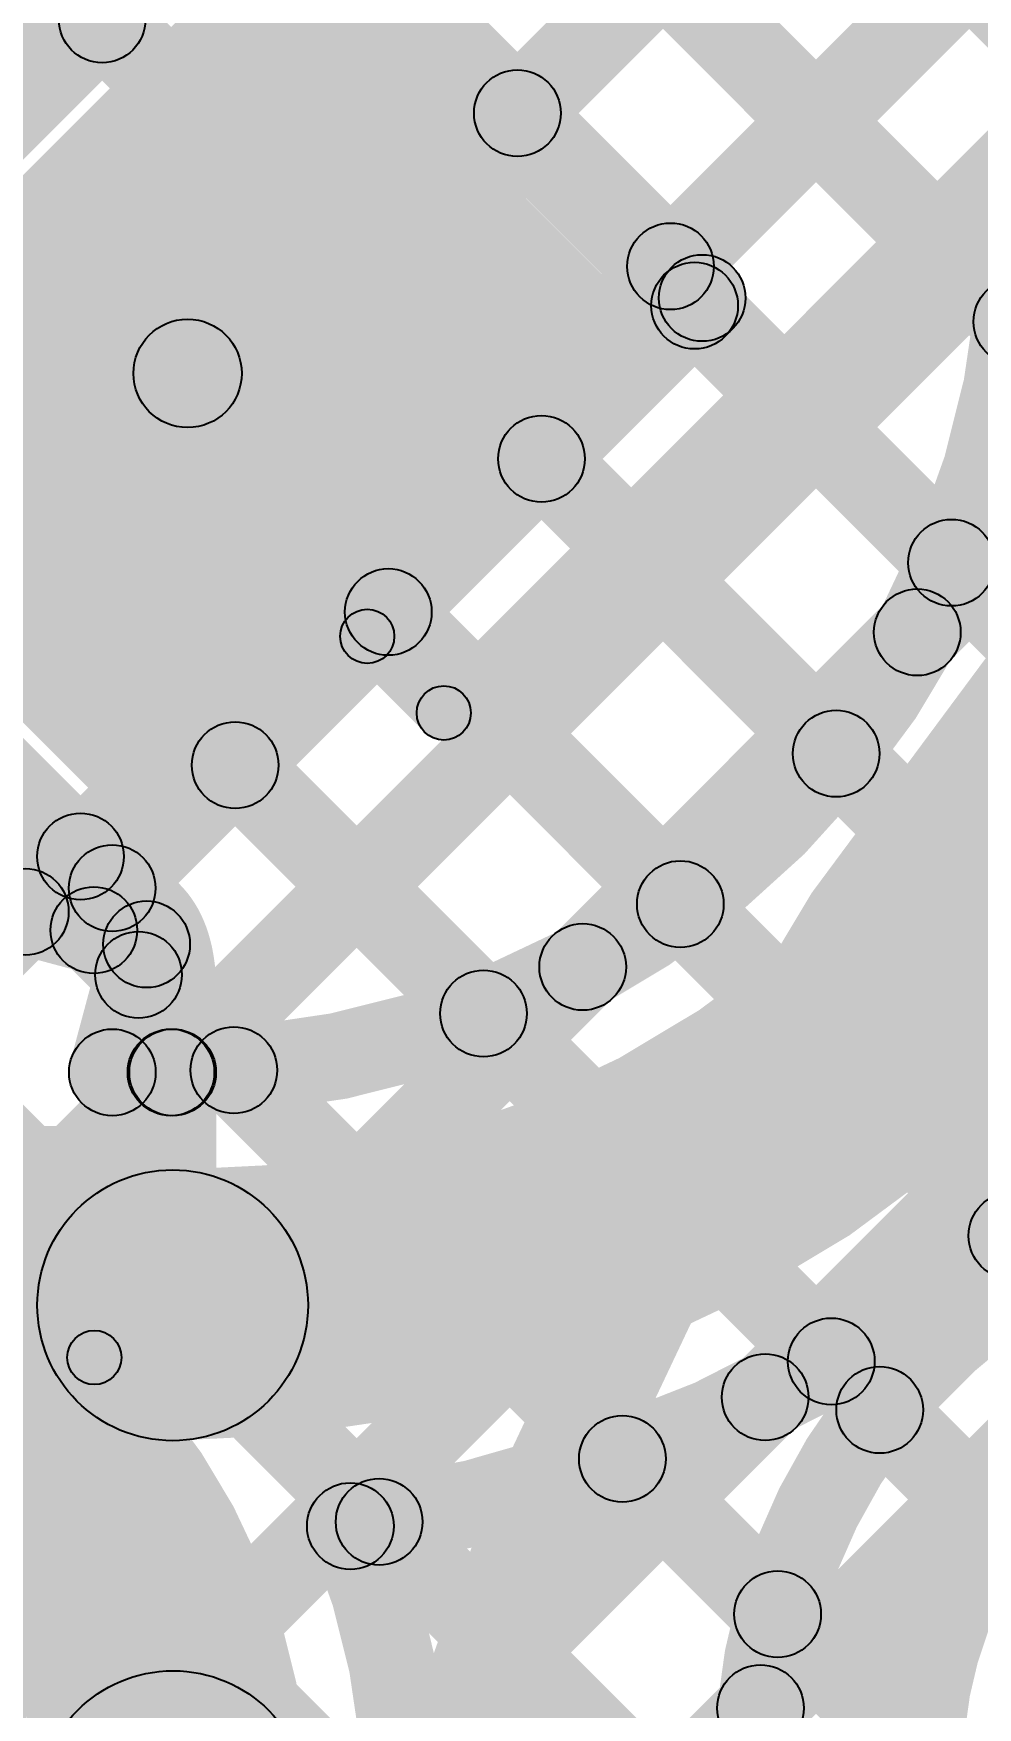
# Model space of a CAD drawing. Header units: millimetres. Extents: x -2.17 to 2.17, y -2.17 to 2.17.
# Drawn here: x -0.3379 to -0.2507, y 0.1036 to 0.2581 of the extents above; entities that cross this region are included whole.
import ezdxf

# ---------------------------------------------------------------- set-up
doc = ezdxf.new("R2010")
doc.units = ezdxf.units.MM
doc.header["$MEASUREMENT"] = 0
for name, color, linetype in [('BottomLayer', 5, 'Continuous'), ('BottomOverlay', 54, 'Continuous'), ('Mechanical2', 216, 'Continuous'), ('TopLayer', 1, 'Continuous'), ('TopOverlay', 2, 'Continuous'), ('TopPaste', 8, 'Continuous'), ('TopSolder', 216, 'Continuous')]:
    doc.layers.add(name, color=color, linetype=linetype)

# ---------------------------------------------------------------- blocks, each defined once
blk = doc.blocks.new('WS2812B_M____265')
at = {"layer": 'TopLayer'}
blk.add_hatch(color=1, dxfattribs=at).paths.add_polyline_path([(-0.09409435, -0.01141725), (-0.03503925, -0.01141725), (-0.03503925, -0.05078735), (-0.09409435, -0.05078735)])
at = {"layer": 'TopOverlay'}
h = blk.add_hatch(color=2, dxfattribs=at)
edge = h.paths.add_edge_path()
edge.add_arc((-0.07, -0.06), 0.0025, 0, 360)
for points in [[(-0.0725, -0.06), (-0.0675, -0.06), (-0.0675, -0.07), (-0.0725, -0.07)], [(-0.07, -0.0725), (-0.07, -0.0675), (0.07, -0.0675), (0.07, -0.0725)]]:
    blk.add_hatch(color=2, dxfattribs=at).paths.add_polyline_path(points)
h = blk.add_hatch(color=2, dxfattribs=at)
edge = h.paths.add_edge_path()
edge.add_arc((-0.07, -0.07), 0.0025, 0, 360)
h = blk.add_hatch(color=2, dxfattribs=at)
edge = h.paths.add_edge_path()
edge.add_arc((-0.07, -0.07), 0.0025, 0, 360)
at = {"layer": 'TopPaste'}
blk.add_hatch(color=8, dxfattribs=at).paths.add_polyline_path([(-0.09409435, -0.01141725), (-0.03503925, -0.01141725), (-0.03503925, -0.05078735), (-0.09409435, -0.05078735)])
at = {"layer": 'TopSolder'}
blk.add_hatch(color=216, dxfattribs=at).paths.add_polyline_path([(-0.09809435, -0.00741725), (-0.03103925, -0.00741725), (-0.03103925, -0.05478735), (-0.09809435, -0.05478735)])
at = {"layer": 'TopOverlay'}
for centre in [(-0.07, -0.06), (-0.07, -0.07), (-0.07, -0.07)]:
    blk.add_circle(centre, 0.0025, dxfattribs=at)
blk = doc.blocks.new('WS2812B_M____267')
at = {"layer": 'TopOverlay'}
for points in [[(0.0674999, -0.0599999), (0.0724999, -0.0599999), (0.0724999, -0.0700001), (0.0674999, -0.0700001)], [(-0.07000010357142857, -0.07249989999999745), (-0.07000009642857143, -0.06749990000000256), (0.06999990357142857, -0.06750010000000255), (0.06999989642857143, -0.07250009999999744)]]:
    blk.add_hatch(color=2, dxfattribs=at).paths.add_polyline_path(points)
h = blk.add_hatch(color=2, dxfattribs=at)
edge = h.paths.add_edge_path()
edge.add_arc((0.0699999, -0.0700001), 0.0025, 0, 360)
h = blk.add_hatch(color=2, dxfattribs=at)
edge = h.paths.add_edge_path()
edge.add_arc((0.0699999, -0.0700001), 0.0025, 0, 360)
blk.add_circle((0.0699999, -0.0700001), 0.0025, dxfattribs=at)
blk.add_circle((0.0699999, -0.0700001), 0.0025, dxfattribs=at)

msp = doc.modelspace()

# ---------------------------------------------------------------- hatches: boundary and pattern name
at = {"layer": 'BottomLayer'}
for points in [[(-0.3731715728752538, 0.2217088728752538), (-0.3788284271247462, 0.2273657271247462), (-0.1030427271247462, 0.5031514271247461), (-0.09738587287525381, 0.4974945728752538)], [(-0.3731715728752538, 0.1934245728752538), (-0.3788284271247462, 0.1990814271247462), (-0.0988284271247462, 0.4790814271247462), (-0.09317157287525381, 0.4734245728752539)], [(-0.3582940728752538, 0.1800177728752538), (-0.3639509271247462, 0.1856746271247462), (-0.0988284271247462, 0.4507971271247461), (-0.09317157287525381, 0.4451402728752539)], [(-0.3442247728752538, 0.1658027728752538), (-0.3498816271247462, 0.1714596271247462), (-0.0988284271247462, 0.4225128271247461), (-0.09317157287525381, 0.4168559728752538)], [(-0.4280534728752539, 0.05368977287525381), (-0.4337103271247462, 0.05934662712474619), (-0.0988284271247462, 0.3942285271247462), (-0.09317157287525381, 0.3885716728752538)], [(-0.4291963728752539, 0.02426257287525381), (-0.4348532271247462, 0.02991942712474619), (-0.0988284271247462, 0.3659442271247462), (-0.09317157287525381, 0.3602873728752538)], [(-0.4306055728752539, -0.00543092712474619), (-0.4362624271247462, 0.00022592712474619), (-0.0988284271247462, 0.3376599271247462), (-0.09317157287525381, 0.3320030728752538)], [(-0.3044369271247462, 0.3115055728752538), (-0.2987800728752538, 0.3171624271247462), (-0.1319030728752538, 0.1502854271247462), (-0.1375599271247462, 0.1446285728752538)], [(-0.4123212728752538, -0.01543092712474619), (-0.4179781271247462, -0.00977407287525381), (-0.0988284271247462, 0.3093756271247462), (-0.09317157287525381, 0.3037187728752538)], [(-0.315542526261581, 0.2943268720120888), (-0.309885673738419, 0.2999837279879111), (-0.146045173738419, 0.1361433279879112), (-0.151702026261581, 0.1304864720120888)], [(-0.3313439271247462, 0.2818439728752538), (-0.3256870728752538, 0.2875008271247462), (-0.1601873728752538, 0.1220011271247462), (-0.1658442271247462, 0.1163442728752538)], [(-0.3524990263049722, 0.2747147720554801), (-0.3468421736950278, 0.2803716279445199), (-0.1743294736950278, 0.1078590279445199), (-0.1799863263049722, 0.1022021720554801)], [(-0.3788284271247462, 0.2727598728752538), (-0.3731715728752538, 0.2784167271247462), (-0.1884716728752538, 0.09371682712474619), (-0.1941285271247462, 0.08805997287525381)], [(-0.3790369728752538, -0.01043092712474619), (-0.3846938271247462, -0.004774072875253809), (-0.1064426271247462, 0.2734771271247462), (-0.1007857728752538, 0.2678202728752538)], [(-0.3788284271247462, 0.2444755728752538), (-0.3731715728752538, 0.2501324271247462), (-0.2210345728752538, 0.0979954271247462), (-0.2266914271247462, 0.09233857287525381)], [(-0.3788284271247462, 0.2161912728752538), (-0.3731715728752538, 0.2218481271247462), (-0.2423016728752538, 0.0909782271247462), (-0.2479585271247462, 0.0853213728752538)], [(-0.3480346271247462, 0.1571131728752538), (-0.3423777728752538, 0.1627700271247462), (-0.2401715728752538, 0.06056382712474619), (-0.2458284271247462, 0.05490697287525381)], [(-0.3563682271247462, 0.1371624728752538), (-0.3507113728752538, 0.1428193271247462), (-0.2521715728752538, 0.04427952712474619), (-0.2578284271247462, 0.03862267287525381)]]:
    msp.add_hatch(color=5, dxfattribs=at).paths.add_polyline_path(points)
at = {"layer": 'TopLayer'}
for points in [[(-0.3542383728752538, 0.2379127728752538), (-0.3598952271247462, 0.2435696271247462), (-0.3229502271247462, 0.2805146271247462), (-0.3172933728752538, 0.2748577728752538)], [(-0.3474014728752538, 0.2379127728752538), (-0.3530583271247462, 0.2435696271247462), (-0.3195317271247462, 0.2770962271247462), (-0.3138748728752538, 0.2714393728752538)], [(-0.3195317271247462, 0.2714393728752538), (-0.3138748728752538, 0.2770962271247462), (-0.2733079728752538, 0.2365293271247462), (-0.2789648271247462, 0.2308724728752538)], [(-0.2903736728752538, 0.2479381728752538), (-0.2960305271247462, 0.2535950271247462), (-0.2789076271247462, 0.2707179271247462), (-0.2732507728752538, 0.2650610728752538)], [(-0.2862807271247462, 0.2650610728752538), (-0.2806238728752538, 0.2707179271247462), (-0.2442498728752538, 0.2343439271247462), (-0.2499067271247462, 0.2286870728752538)], [(-0.2762315728752538, 0.2337959728752538), (-0.2818884271247462, 0.2394528271247462), (-0.2504965271247462, 0.2708447271247462), (-0.2448396728752538, 0.2651878728752538)], [(-0.2579964271247462, 0.2650610728752538), (-0.2523395728752538, 0.2707179271247462), (-0.2437099728752538, 0.2620883271247462), (-0.2493668271247462, 0.2564314728752538)], [(-0.3377959857544203, 0.260011931505533), (-0.3321392142455797, 0.265668868494467), (-0.3287207142455797, 0.262250468494467), (-0.3343774857544203, 0.256593531505533)], [(-0.3223651728752538, 0.1593780728752538), (-0.3280220271247462, 0.1650349271247462), (-0.2493668271247462, 0.2436901271247462), (-0.2437099728752538, 0.2380332728752538)], [(-0.3277942728752538, 0.1763861728752538), (-0.3334511271247462, 0.1820430271247462), (-0.2789648271247462, 0.2365293271247462), (-0.2733079728752538, 0.2308724728752538)], [(-0.2796685271247462, 0.2301687728752538), (-0.2740116728752538, 0.2358256271247462), (-0.2502809728752538, 0.2120949271247462), (-0.2559378271247462, 0.2064380728752538)], [(-0.3613964, 0.2217412), (-0.3613964, 0.2317412), (-0.323663, 0.2317412), (-0.323663, 0.2217412)], [(-0.2938106323206843, 0.2160266780712015), (-0.2881537676793157, 0.2216835219287985), (-0.2609361676793157, 0.1944658219287985), (-0.2665930323206843, 0.1888089780712015)], [(-0.3627017319595528, 0.2056368777100687), (-0.3570448680404472, 0.2112937222899313), (-0.3277942680404472, 0.1820430222899313), (-0.3334511319595528, 0.1763861777100687)], [(-0.3654877317859374, 0.2028508775364527), (-0.3598308682140626, 0.2085077224635473), (-0.3294907682140626, 0.1781675224635473), (-0.3351476317859374, 0.1725106775364527)], [(-0.3079528271247462, 0.2018844728752538), (-0.3022959728752538, 0.2075413271247462), (-0.2753271728752538, 0.1805725271247462), (-0.2809840271247462, 0.1749156728752538)], [(-0.2843447728752538, 0.1691141728752538), (-0.2900016271247462, 0.1747710271247462), (-0.2591029271247462, 0.2056697271247462), (-0.2534460728752538, 0.2000128728752538)], [(-0.3220949332924665, 0.1877423790429876), (-0.3164380667075334, 0.1933992209570124), (-0.2935088667075335, 0.1704699209570124), (-0.2991657332924665, 0.1648130790429876)], [(-0.3644470804576412, 0.1798066978409269), (-0.3623765195423588, 0.1875341021590731), (-0.3264079195423588, 0.1778963021590731), (-0.3284784804576412, 0.1701688978409269)], [(-0.3358207728752538, 0.1742067728752538), (-0.3414776271247462, 0.1798636271247462), (-0.3363746271247462, 0.1849666271247462), (-0.3307177728752538, 0.1793097728752538)], [(-0.3351476271247462, 0.1725106728752538), (-0.3294907728752538, 0.1781675271247462), (-0.3253690728752538, 0.1740458271247462), (-0.3310259271247462, 0.1683889728752538)], [(-0.326748297189433, 0.1611712219737593), (-0.334475702810567, 0.1632417780262407), (-0.331306902810567, 0.1750678780262407), (-0.323579497189433, 0.1729973219737593)], [(-0.3310259271247462, 0.1683889728752538), (-0.3253690728752538, 0.1740458271247462), (-0.3165616728752538, 0.1652384271247462), (-0.3222185271247462, 0.1595815728752538)], [(-0.330612, 0.1582065), (-0.330612, 0.1662065), (-0.3250384, 0.1662065), (-0.3250384, 0.1582065)], [(-0.3712463, 0.1282065), (-0.3712463, 0.1532065), (-0.3250384, 0.1532065), (-0.3250384, 0.1282065)], [(-0.2670482271247462, 0.1326955728752538), (-0.2613913728752538, 0.1383524271247462), (-0.2569145728752538, 0.1338756271247462), (-0.2625714271247462, 0.1282187728752538)], [(-0.3008172728752538, 0.09607307287525381), (-0.3064741271247462, 0.1017299271247462), (-0.2731520271247462, 0.1350520271247462), (-0.2674951728752538, 0.1293951728752538)], [(-0.2863341271247462, 0.1236971728752538), (-0.2806772728752538, 0.1293540271247462), (-0.2663429728752538, 0.1150197271247462), (-0.2719998271247462, 0.1093628728752538)], [(-0.3088040271247462, 0.1178827728752538), (-0.3031471728752538, 0.1235396271247462), (-0.2681715728752538, 0.08856402712474619), (-0.2738284271247462, 0.08290717287525382)], [(-0.3006715728752538, 0.06793447287525381), (-0.3063284271247462, 0.07359132712474618), (-0.2735804271247462, 0.1063393271247462), (-0.2679235728752538, 0.1006824728752538)]]:
    msp.add_hatch(color=1, dxfattribs=at).paths.add_polyline_path(points)
h = msp.add_hatch(color=1, dxfattribs=at)
edge = h.paths.add_edge_path()
edge.add_arc((-0.3315491, 0.259422), 0.004, 0, 360)
h = msp.add_hatch(color=1, dxfattribs=at)
edge = h.paths.add_edge_path()
edge.add_arc((-0.2932021, 0.2507666), 0.004, 0, 360)
h = msp.add_hatch(color=1, dxfattribs=at)
edge = h.paths.add_edge_path()
edge.add_arc((-0.27906, 0.2366244), 0.004, 0, 360)
h = msp.add_hatch(color=1, dxfattribs=at)
edge = h.paths.add_edge_path()
edge.add_arc((-0.2768401, 0.2329972), 0.004, 0, 360)
h = msp.add_hatch(color=1, dxfattribs=at)
edge = h.paths.add_edge_path()
edge.add_arc((-0.2761364, 0.2337009), 0.004, 0, 360)
h = msp.add_hatch(color=1, dxfattribs=at)
edge = h.paths.add_edge_path()
edge.add_arc((-0.2761364, 0.2337009), 0.004, 0, 360)
h = msp.add_hatch(color=1, dxfattribs=at)
edge = h.paths.add_edge_path()
edge.add_arc((-0.2470783, 0.2315155), 0.004, 0, 360)
h = msp.add_hatch(color=1, dxfattribs=at)
edge = h.paths.add_edge_path()
edge.add_arc((-0.323663, 0.2267412), 0.005, 0, 360)
h = msp.add_hatch(color=1, dxfattribs=at)
edge = h.paths.add_edge_path()
edge.add_arc((-0.2909822, 0.2188551), 0.004, 0, 360)
h = msp.add_hatch(color=1, dxfattribs=at)
edge = h.paths.add_edge_path()
edge.add_arc((-0.2531094, 0.2092665), 0.004, 0, 360)
h = msp.add_hatch(color=1, dxfattribs=at)
edge = h.paths.add_edge_path()
edge.add_arc((-0.3051244, 0.2047129), 0.004, 0, 360)
h = msp.add_hatch(color=1, dxfattribs=at)
edge = h.paths.add_edge_path()
edge.add_arc((-0.2562745, 0.2028413), 0.004, 0, 360)
h = msp.add_hatch(color=1, dxfattribs=at)
edge = h.paths.add_edge_path()
edge.add_arc((-0.2637646, 0.1916374), 0.004, 0, 360)
h = msp.add_hatch(color=1, dxfattribs=at)
edge = h.paths.add_edge_path()
edge.add_arc((-0.3192665, 0.1905708), 0.004, 0, 360)
h = msp.add_hatch(color=1, dxfattribs=at)
edge = h.paths.add_edge_path()
edge.add_arc((-0.3335462, 0.1821382), 0.004, 0, 360)
h = msp.add_hatch(color=1, dxfattribs=at)
edge = h.paths.add_edge_path()
edge.add_arc((-0.3306227, 0.1792146), 0.004, 0, 360)
h = msp.add_hatch(color=1, dxfattribs=at)
edge = h.paths.add_edge_path()
edge.add_arc((-0.3306227, 0.1792146), 0.004, 0, 360)
h = msp.add_hatch(color=1, dxfattribs=at)
edge = h.paths.add_edge_path()
edge.add_arc((-0.3386492, 0.1770352), 0.004, 0, 360)
h = msp.add_hatch(color=1, dxfattribs=at)
edge = h.paths.add_edge_path()
edge.add_arc((-0.2781556, 0.1777441), 0.004, 0, 360)
h = msp.add_hatch(color=1, dxfattribs=at)
edge = h.paths.add_edge_path()
edge.add_arc((-0.3323192, 0.1753391), 0.004, 0, 360)
h = msp.add_hatch(color=1, dxfattribs=at)
edge = h.paths.add_edge_path()
edge.add_arc((-0.3323192, 0.1753391), 0.004, 0, 360)
h = msp.add_hatch(color=1, dxfattribs=at)
edge = h.paths.add_edge_path()
edge.add_arc((-0.3274432, 0.1740326), 0.004, 0, 360)
h = msp.add_hatch(color=1, dxfattribs=at)
edge = h.paths.add_edge_path()
edge.add_arc((-0.3274432, 0.1740326), 0.004, 0, 360)
h = msp.add_hatch(color=1, dxfattribs=at)
edge = h.paths.add_edge_path()
edge.add_arc((-0.3281975, 0.1712174), 0.004, 0, 360)
h = msp.add_hatch(color=1, dxfattribs=at)
edge = h.paths.add_edge_path()
edge.add_arc((-0.3281975, 0.1712174), 0.004, 0, 360)
h = msp.add_hatch(color=1, dxfattribs=at)
edge = h.paths.add_edge_path()
edge.add_arc((-0.2871732, 0.1719426), 0.004, 0, 360)
h = msp.add_hatch(color=1, dxfattribs=at)
edge = h.paths.add_edge_path()
edge.add_arc((-0.2963373, 0.1676415), 0.004, 0, 360)
h = msp.add_hatch(color=1, dxfattribs=at)
edge = h.paths.add_edge_path()
edge.add_arc((-0.330612, 0.1622065), 0.004, 0, 360)
h = msp.add_hatch(color=1, dxfattribs=at)
edge = h.paths.add_edge_path()
edge.add_arc((-0.330612, 0.1622065), 0.004, 0, 360)
h = msp.add_hatch(color=1, dxfattribs=at)
edge = h.paths.add_edge_path()
edge.add_arc((-0.3251936, 0.1622065), 0.004, 0, 360)
h = msp.add_hatch(color=1, dxfattribs=at)
edge = h.paths.add_edge_path()
edge.add_arc((-0.3250384, 0.1622065), 0.004, 0, 360)
h = msp.add_hatch(color=1, dxfattribs=at)
edge = h.paths.add_edge_path()
edge.add_arc((-0.3250384, 0.1622065), 0.004, 0, 360)
h = msp.add_hatch(color=1, dxfattribs=at)
edge = h.paths.add_edge_path()
edge.add_arc((-0.3193901, 0.16241), 0.004, 0, 360)
h = msp.add_hatch(color=1, dxfattribs=at)
edge = h.paths.add_edge_path()
edge.add_arc((-0.3250384, 0.1407065), 0.0125, 0, 360)
h = msp.add_hatch(color=1, dxfattribs=at)
edge = h.paths.add_edge_path()
edge.add_arc((-0.3250384, 0.1407065), 0.0125, 0, 360)
h = msp.add_hatch(color=1, dxfattribs=at)
edge = h.paths.add_edge_path()
edge.add_arc((-0.2475417, 0.1471302), 0.004, 0, 360)
h = msp.add_hatch(color=1, dxfattribs=at)
edge = h.paths.add_edge_path()
edge.add_arc((-0.2642198, 0.135524), 0.004, 0, 360)
h = msp.add_hatch(color=1, dxfattribs=at)
edge = h.paths.add_edge_path()
edge.add_arc((-0.2703236, 0.1322236), 0.004, 0, 360)
h = msp.add_hatch(color=1, dxfattribs=at)
edge = h.paths.add_edge_path()
edge.add_arc((-0.259743, 0.1310472), 0.004, 0, 360)
h = msp.add_hatch(color=1, dxfattribs=at)
edge = h.paths.add_edge_path()
edge.add_arc((-0.2835057, 0.1265256), 0.004, 0, 360)
h = msp.add_hatch(color=1, dxfattribs=at)
edge = h.paths.add_edge_path()
edge.add_arc((-0.3086296, 0.1203195), 0.004, 0, 360)
h = msp.add_hatch(color=1, dxfattribs=at)
edge = h.paths.add_edge_path()
edge.add_arc((-0.3086295, 0.1203196), 0.004, 0, 360)
h = msp.add_hatch(color=1, dxfattribs=at)
edge = h.paths.add_edge_path()
edge.add_arc((-0.3059756, 0.1207112), 0.004, 0, 360)
h = msp.add_hatch(color=1, dxfattribs=at)
edge = h.paths.add_edge_path()
edge.add_arc((-0.2691714, 0.1121913), 0.004, 0, 360)
h = msp.add_hatch(color=1, dxfattribs=at)
edge = h.paths.add_edge_path()
edge.add_arc((-0.325, 0.0944602), 0.0125, 0, 360)
h = msp.add_hatch(color=1, dxfattribs=at)
edge = h.paths.add_edge_path()
edge.add_arc((-0.325, 0.0944602), 0.0125, 0, 360)
h = msp.add_hatch(color=1, dxfattribs=at)
edge = h.paths.add_edge_path()
edge.add_arc((-0.270752, 0.1035109), 0.004, 0, 360)

# ---------------------------------------------------------------- linework, layer by layer
at = {"layer": 'Mechanical2', "const_width": 0.01}
for points in [[(2.1653543, 0.001, 1), (-2.1653543, 0.001, 1)], [(2.081354, -0.01, 1), (-2.049354, -0.01, 1)], [(1.8405512, 0.001, 1), (-1.8405512, 0.001, 1)], [(1.6437008, 0.001, 1), (-1.6437008, 0.001, 1)], [(1.503937, 0, 1), (-1.503937, 0, 1)], [(1.3070866, 0.001, 1), (-1.3070866, 0.001, 1)], [(1.1732283, 0.001, 1), (-1.1732283, 0.001, 1)], [(0.976378, 0.001, 1), (-0.976378, 0.001, 1)], [(0.8425197, 0.001, 1), (-0.8425197, 0.001, 1)], [(0.6456693, 0.001, 1), (-0.6456693, 0.001, 1)], [(0.510811, -0.0126105, 1), (-0.512811, -0.0126105, 1)], [(0.3149606, 0.001, 1), (-0.3149606, 0.001, 1)]]:
    msp.add_lwpolyline(points, format="xyb", close=True, dxfattribs=at)
at = {"layer": 'TopLayer'}
for points, const_width in [([(-0.2250384, 0.2407065, -0.4142135623730951), (-0.3250384, 0.1407065)], 0.025), ([(-0.2465384, 0.2407065, -0.4142135623730951), (-0.3250384, 0.1622065)], 0.008), ([(-0.2035384, 0.2407065, -0.3750705339413404), (-0.3086295, 0.1203196)], 0.008), ([(-0.271, 0.0983895, -0.4142135623730951), (-0.218, 0.1513895)], 0.008), ([(-0.3712463, 0.1407065, -0.4142135623730951), (-0.325, 0.0944602)], 0.025), ([(-0.257, 0.0983895, -0.4142135623730951), (-0.218, 0.1373895)], 0.01), ([(-0.3086296, 0.1203195, -0.09822511700240436), (-0.3035, 0.0944602)], 0.008)]:
    msp.add_lwpolyline(points, format="xyb", dxfattribs=dict(at, const_width=const_width))
for centre, radius in [((-0.3315491, 0.259422), 0.004), ((-0.2932021, 0.2507666), 0.004), ((-0.27906, 0.2366244), 0.004), ((-0.2768401, 0.2329972), 0.004), ((-0.2761364, 0.2337009), 0.004), ((-0.2761364, 0.2337009), 0.004), ((-0.2470783, 0.2315155), 0.004), ((-0.323663, 0.2267412), 0.005), ((-0.2909822, 0.2188551), 0.004), ((-0.2531094, 0.2092665), 0.004), ((-0.3051244, 0.2047129), 0.004), ((-0.2562745, 0.2028413), 0.004), ((-0.2637646, 0.1916374), 0.004), ((-0.3192665, 0.1905708), 0.004), ((-0.3335462, 0.1821382), 0.004), ((-0.3306227, 0.1792146), 0.004), ((-0.3306227, 0.1792146), 0.004), ((-0.3386492, 0.1770352), 0.004), ((-0.2781556, 0.1777441), 0.004), ((-0.3323192, 0.1753391), 0.004), ((-0.3323192, 0.1753391), 0.004), ((-0.3274432, 0.1740326), 0.004), ((-0.3274432, 0.1740326), 0.004), ((-0.3281975, 0.1712174), 0.004), ((-0.3281975, 0.1712174), 0.004), ((-0.2871732, 0.1719426), 0.004), ((-0.2963373, 0.1676415), 0.004), ((-0.330612, 0.1622065), 0.004), ((-0.330612, 0.1622065), 0.004), ((-0.3251936, 0.1622065), 0.004), ((-0.3250384, 0.1622065), 0.004), ((-0.3250384, 0.1622065), 0.004), ((-0.3193901, 0.16241), 0.004), ((-0.3250384, 0.1407065), 0.0125), ((-0.3250384, 0.1407065), 0.0125), ((-0.2475417, 0.1471302), 0.004), ((-0.2642198, 0.135524), 0.004), ((-0.2703236, 0.1322236), 0.004), ((-0.259743, 0.1310472), 0.004), ((-0.2835057, 0.1265256), 0.004), ((-0.3086296, 0.1203195), 0.004), ((-0.3086295, 0.1203196), 0.004), ((-0.3059756, 0.1207112), 0.004), ((-0.2691714, 0.1121913), 0.004), ((-0.325, 0.0944602), 0.0125), ((-0.325, 0.0944602), 0.0125), ((-0.270752, 0.1035109), 0.004)]:
    msp.add_circle(centre, radius, dxfattribs=at)

# ---------------------------------------------------------------- block references
for name, p, rotation in [('WS2812B_M____265', (-0.3, 0.2943895), 45), ('WS2812B_M____267', (-0.418, 0.0863895), 75.00000000000001)]:
    msp.add_blockref(name, p, dxfattribs=dict(rotation=rotation))

# ---------------------------------------------------------------- texts
at = {"layer": 'BottomOverlay', "text_generation_flag": 2}
msp.add_text('R14', height=0.04, rotation=270, dxfattribs=at).set_placement((-0.361, 0.1478815))

doc.saveas('drawing.dxf')
